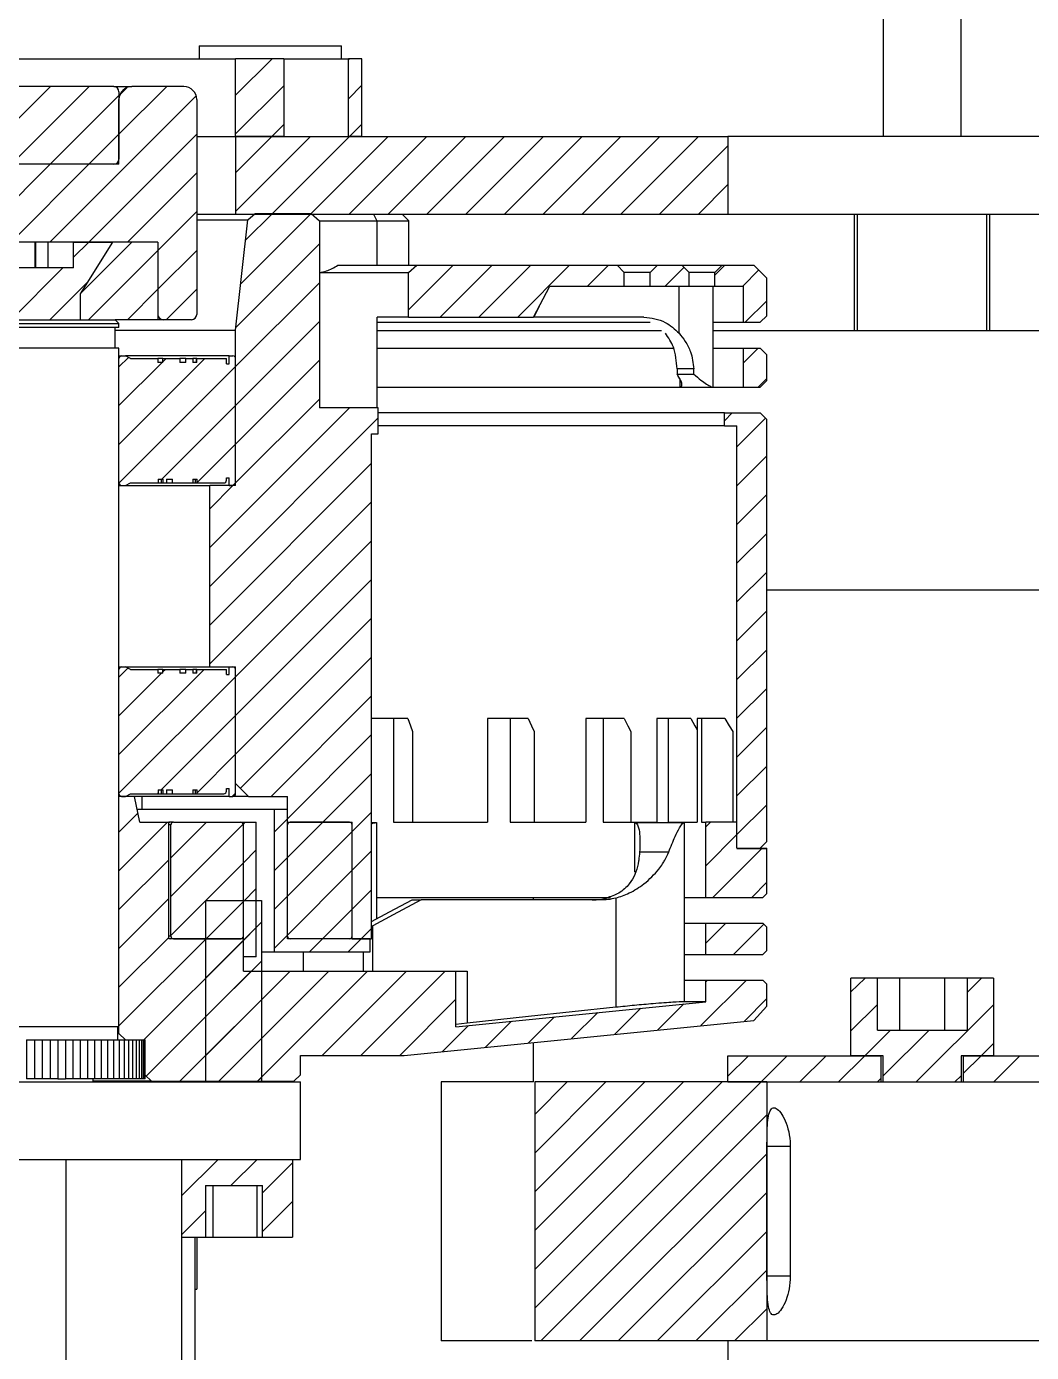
# Model space of a CAD drawing. Header units: millimetres. Extents: x -10 to 1189, y -23 to 841.
# Drawn here: x 521.4 to 637.7, y 525.8 to 679.4 of the extents above; entities that cross this region are included whole.
import ezdxf

# ---------------------------------------------------------------- set-up
doc = ezdxf.new("R2010")
doc.units = ezdxf.units.MM

# ---------------------------------------------------------------- blocks, each defined once
blk = doc.blocks.new('SW_HATCH_0')
at = {"color": 0, "linetype": 'Continuous', "lineweight": 18}
for p, q in [((-16.5, 351.69), (-12.28, 355.91)), ((-3.43, 355.78), (-3.3, 355.91)), ((-46.95, 343.69), (-37.95, 352.69)), ((-42.46, 343.69), (-33.46, 352.69)), ((-30, 347.17), (-24.48, 352.69)), ((-29.88, 351.78), (-29.1, 352.56)), ((-16.5, 347.2), (-10.93, 352.77)), ((-3.43, 351.29), (-1.88, 352.84)), ((-37.99, 334.69), (-21.06, 351.62)), ((-37.97, 343.69), (-30, 351.66)), ((-33.5, 334.69), (-21, 347.19)), ((-33.48, 343.69), (-30, 347.17)), ((-12.3, 346.91), (-10.93, 348.28)), ((-3.32, 346.91), (-1.88, 348.35)), ((-16.5, 342.71), (-12.3, 346.91)), ((-16.5, 338.22), (-7.81, 346.91)), ((-12.32, 337.91), (-3.32, 346.91)), ((-7.83, 337.91), (1.17, 346.91)), ((-3.34, 337.91), (5.66, 346.91)), ((1.16, 337.91), (10.16, 346.91)), ((5.65, 337.91), (14.65, 346.91)), ((10.14, 337.91), (19.14, 346.91)), ((14.63, 337.91), (23.63, 346.91)), ((19.12, 337.91), (28.12, 346.91)), ((23.61, 337.91), (32.61, 346.91)), ((28.1, 337.91), (37.1, 346.91)), ((32.59, 337.91), (40.5, 345.83)), ((-46.97, 334.69), (-37.97, 343.69)), ((-42.48, 334.69), (-33.48, 343.69)), ((-29.01, 334.69), (-21, 342.7)), ((37.08, 337.91), (40.5, 341.34)), ((-25.5, 333.71), (-21, 338.21)), ((-15.91, 329.83), (-7.75, 337.99)), ((-15.34, 334.89), (-12.24, 337.99)), ((-35.25, 332.94), (-33.5, 334.69)), ((-33.52, 325.69), (-25.5, 333.71)), ((-25.5, 329.22), (-21, 333.72)), ((-16.47, 324.78), (-6.79, 334.46)), ((3.53, 326.82), (8.7, 331.99)), ((7.19, 325.99), (13.19, 331.99)), ((11.68, 325.99), (17.68, 331.99)), ((16.17, 325.99), (22.17, 331.99)), ((24.26, 329.59), (26.66, 331.99)), ((33.24, 329.59), (35.4, 331.75)), ((39, 330.86), (40.13, 331.99)), ((-42.5, 325.69), (-36.5, 331.69)), ((42.22, 329.59), (44.06, 331.43)), ((-38.01, 325.69), (-33.65, 330.05)), ((-29.03, 325.69), (-25.5, 329.22)), ((-24.54, 325.69), (-21, 329.23)), ((-16.5, 320.26), (-6.79, 329.97)), ((42.51, 325.39), (45, 327.88)), ((-16.5, 315.77), (-6.79, 325.48)), ((-30, 320.23), (-28.91, 321.32)), ((-30, 311.25), (-20.06, 321.19)), ((-24.92, 320.82), (-24.55, 321.19)), ((-16.5, 311.28), (-6.79, 320.99)), ((42.3, 320.69), (44, 322.39)), ((-30, 315.74), (-25, 320.74)), ((-30, 306.76), (-16.5, 320.26)), ((43.99, 317.89), (45, 318.9)), ((-16.5, 306.79), (-6.79, 316.5)), ((-25.03, 307.24), (-16.5, 315.77)), ((-19.5, 299.3), (-3.31, 315.49)), ((40.1, 313.99), (40.99, 314.89)), ((-19.5, 294.81), (0, 314.31)), ((41.55, 310.96), (44.87, 314.27)), ((-20.96, 306.82), (-16.5, 311.28)), ((-19.5, 290.32), (-0.75, 309.07)), ((41.55, 306.47), (45, 309.92)), ((-25.48, 306.79), (-25.47, 306.8)), ((-19.5, 303.79), (-16.8, 306.49)), ((-16.8, 306.49), (-16.5, 306.79)), ((-19.5, 285.83), (-0.75, 304.58)), ((41.55, 301.98), (45, 305.43)), ((-16.5, 284.34), (-0.75, 300.09)), ((41.55, 297.49), (45, 300.94)), ((41.55, 293), (45, 296.45)), ((-16.5, 279.85), (-0.75, 295.6)), ((41.55, 288.51), (45, 291.96)), ((-16.5, 275.36), (-0.75, 291.11)), ((41.55, 284.02), (45, 287.47)), ((-15.94, 271.43), (-0.75, 286.62)), ((-30, 284.31), (-28.96, 285.34)), ((-30, 275.33), (-20.14, 285.19)), ((-30, 279.82), (-25.08, 284.74)), ((-30, 270.84), (-16.5, 284.34)), ((-24.92, 284.9), (-24.63, 285.19)), ((41.55, 279.53), (45, 282.98)), ((-12.39, 270.49), (-0.75, 282.13)), ((-25.11, 271.24), (-16.5, 279.85)), ((41.55, 275.04), (45, 278.49)), ((-10.5, 267.89), (-0.75, 277.64)), ((-20.96, 270.9), (-16.5, 275.36)), ((41.55, 270.55), (45, 274)), ((-6.41, 267.49), (-0.75, 273.15)), ((-25.56, 270.79), (-25.47, 270.88)), ((-16.88, 270.49), (-16.5, 270.87)), ((41.55, 266.06), (45, 269.51)), ((-30, 266.35), (-27.81, 268.54)), ((-30, 261.86), (-24.37, 267.49)), ((-24, 263.37), (-19.88, 267.49)), ((-24, 258.88), (-15.61, 267.27)), ((-15.6, 267.28), (-15.39, 267.49)), ((-12, 266.39), (-10.5, 267.89)), ((-10.5, 263.4), (-6.41, 267.49)), ((-3, 266.41), (-0.75, 268.66)), ((37.95, 266.95), (38.49, 267.49)), ((-10.5, 258.91), (-3, 266.41)), ((37.95, 262.46), (41.55, 266.06)), ((-15.6, 262.79), (-14.1, 264.29)), ((-3, 261.92), (-0.75, 264.17)), ((38.77, 258.79), (44.47, 264.49)), ((-30, 257.37), (-24.24, 263.13)), ((-24, 254.39), (-15.6, 262.79)), ((-12, 261.9), (-10.5, 263.4)), ((-10.5, 254.42), (-3, 261.92)), ((-15.6, 258.3), (-14.1, 259.8)), ((-3, 257.43), (-0.75, 259.68)), ((43.26, 258.79), (45, 260.53)), ((-30, 252.88), (-24.24, 258.64)), ((-19.94, 253.96), (-15.48, 258.41)), ((-19.91, 253.99), (-15.6, 258.3)), ((-12, 257.41), (-10.5, 258.91)), ((-6.44, 253.99), (-3, 257.43)), ((-19.94, 249.47), (-13.5, 255.9)), ((-15.6, 253.81), (-14.1, 255.31)), ((-1.95, 253.99), (-0.75, 255.19)), ((37.95, 253.48), (40.26, 255.79)), ((41.15, 252.19), (44.65, 255.69)), ((-30, 248.39), (-24.24, 254.15)), ((-30, 243.9), (-19.91, 253.99)), ((-27.12, 242.29), (-15.6, 253.81)), ((-12, 252.92), (-10.5, 254.42)), ((-7.94, 252.49), (-6.44, 253.99)), ((-3.45, 252.49), (-1.95, 253.99)), ((-19.94, 244.98), (-13.5, 251.41)), ((-26.84, 238.08), (-14.68, 250.24)), ((-22.94, 237.49), (-10.19, 250.24)), ((-18.45, 237.49), (-5.7, 250.24)), ((-13.96, 237.49), (-1.21, 250.24)), ((-6.47, 240.49), (3.28, 250.24)), ((-1.98, 240.49), (7.77, 250.24)), ((37.38, 243.93), (42.64, 249.19)), ((37.95, 248.99), (38.15, 249.19)), ((54.75, 247.83), (56.34, 249.41)), ((68.19, 247.79), (69.81, 249.41)), ((-19.94, 240.49), (-13.5, 246.92)), ((2.51, 240.49), (9, 246.98)), ((27.4, 242.93), (30.42, 245.94)), ((32.39, 243.43), (35.41, 246.44)), ((42.37, 244.42), (45, 247.06)), ((54.75, 243.34), (57.81, 246.4)), ((62.3, 237.41), (71.25, 246.36)), ((12.43, 241.43), (15.45, 244.45)), ((17.42, 241.93), (20.44, 244.95)), ((22.41, 242.43), (25.43, 245.44)), ((7.45, 240.93), (10.46, 243.95)), ((56.32, 240.41), (59.32, 243.41)), ((58.5, 238.11), (63.81, 243.41)), ((-18.52, 237.41), (-13.5, 242.43)), ((69.79, 240.41), (71.25, 241.87)), ((40.5, 238.07), (42.85, 240.41)), ((44.34, 237.41), (47.34, 240.41)), ((48.83, 237.41), (51.83, 240.41)), ((53.32, 237.41), (56.32, 240.41)), ((67.8, 238.42), (69.79, 240.41)), ((71.28, 237.41), (74.28, 240.41)), ((66.79, 237.41), (67.5, 238.12)), ((-14.03, 237.41), (-13.5, 237.94)), ((18.13, 211.21), (44.34, 237.41)), ((18.13, 215.7), (39.85, 237.41)), ((18.13, 220.19), (35.36, 237.41)), ((18.13, 224.68), (30.87, 237.41)), ((18.13, 229.17), (26.38, 237.41)), ((18.13, 233.66), (21.89, 237.41)), ((57.81, 237.41), (58.2, 237.81)), ((18.83, 207.41), (45, 233.59)), ((23.32, 207.41), (45, 229.1)), ((-22.71, 224.25), (-18.54, 228.41)), ((-17.05, 225.41), (-14.05, 228.41)), ((-13.4, 224.58), (-9.91, 228.06)), ((27.81, 207.41), (45, 224.61)), ((-13.4, 220.09), (-9.91, 223.57)), ((-22.71, 219.76), (-19.97, 222.5)), ((32.3, 207.41), (45, 220.11)), ((36.79, 207.41), (45, 215.62)), ((41.28, 207.41), (45, 211.13))]:
    blk.add_line(p, q, dxfattribs=at)

msp = doc.modelspace()

# ---------------------------------------------------------------- linework, layer by layer
at = {"color": 7, "linetype": 'Continuous', "lineweight": 25}
for p, q in [((620.56, 681.67), (620.56, 666.67)), ((629.56, 666.67), (629.56, 681.67)), ((541.33, 677.17), (541.33, 675.67)), ((541.33, 677.17), (557.83, 677.17)), ((557.83, 675.67), (557.83, 677.17)), ((500.56, 675.67), (545.56, 675.67)), ((545.56, 666.67), (545.56, 675.67)), ((551.13, 675.67), (545.56, 675.67)), ((551.13, 675.67), (551.13, 666.67)), ((551.13, 675.67), (558.63, 675.67)), ((558.63, 666.67), (558.63, 675.67)), ((560.19, 675.67), (558.63, 675.67)), ((560.19, 666.67), (560.19, 675.67)), ((531.46, 672.44), (514.66, 672.44)), ((531.46, 672.44), (533.56, 672.44)), ((532.06, 671.84), (532.06, 664.04)), ((539.56, 672.44), (533.56, 672.44)), ((532.06, 663.44), (532.06, 670.94)), ((541.06, 670.94), (541.06, 646.04)), ((541.06, 666.67), (545.56, 666.67)), ((551.13, 666.67), (545.56, 666.67)), ((545.56, 666.67), (545.56, 657.67)), ((545.56, 666.67), (602.56, 666.67)), ((560.19, 666.67), (558.63, 666.67)), ((602.56, 666.67), (602.56, 657.67)), ((647.56, 666.67), (602.56, 666.67)), ((532.06, 663.44), (514.06, 663.44)), ((531.46, 663.44), (514.66, 663.44)), ((541.06, 657.67), (545.56, 657.67)), ((545.56, 657.67), (602.56, 657.67)), ((546.98, 656.99), (547.81, 657.74)), ((547.81, 657.74), (554.32, 657.74)), ((554.32, 657.74), (555.27, 656.9)), ((561.54, 657.67), (561.92, 656.9)), ((565.63, 656.9), (564.86, 657.67)), ((602.56, 657.67), (647.56, 657.67)), ((617.22, 644.17), (617.22, 657.67)), ((617.56, 644.17), (617.56, 657.67)), ((632.56, 644.17), (632.56, 657.67)), ((632.9, 644.17), (632.9, 657.67)), ((541.06, 656.99), (546.98, 656.99)), ((545.56, 644.24), (546.98, 656.99)), ((555.27, 656.9), (555.27, 650.91)), ((555.27, 656.9), (561.92, 656.9)), ((561.92, 656.9), (561.92, 651.74)), ((561.92, 656.9), (565.63, 656.9)), ((565.63, 651.74), (565.63, 656.9)), ((536.56, 654.44), (509.56, 654.44)), ((522.34, 651.44), (522.34, 654.44)), ((522.43, 651.44), (522.43, 654.44)), ((523.84, 651.44), (523.84, 654.44)), ((526.81, 651.44), (526.81, 654.44)), ((526.81, 654.44), (531.31, 654.44)), ((531.31, 654.44), (527.56, 648.44)), ((533.56, 654.44), (527.56, 648.44)), ((536.56, 654.44), (533.56, 654.44)), ((536.56, 654.44), (536.56, 646.04)), ((536.56, 654.44), (536.56, 645.44)), ((526.81, 651.44), (519.31, 651.44)), ((557.41, 651.74), (566.55, 651.74)), ((565.6, 650.9), (566.55, 651.74)), ((566.55, 651.74), (589.73, 651.74)), ((590.56, 650.9), (589.73, 651.74)), ((589.73, 651.74), (594.4, 651.74)), ((593.56, 650.9), (594.4, 651.74)), ((594.4, 651.74), (597.23, 651.74)), ((597.23, 651.74), (601.9, 651.74)), ((598.06, 650.9), (597.23, 651.74)), ((601.06, 650.9), (601.9, 651.74)), ((601.9, 651.74), (605.56, 651.74)), ((607.06, 650.24), (605.56, 651.74)), ((555.27, 650.91), (555.28, 650.9)), ((555.28, 650.9), (555.28, 635.24)), ((555.28, 650.9), (565.6, 650.9)), ((565.6, 645.74), (565.6, 650.9)), ((590.56, 649.34), (590.56, 650.9)), ((593.56, 650.9), (590.56, 650.9)), ((593.56, 649.34), (593.56, 650.9)), ((598.06, 649.34), (598.06, 650.9)), ((601.06, 649.34), (601.06, 650.9)), ((607.06, 645.89), (607.06, 650.24)), ((527.56, 648.44), (527.56, 645.44)), ((580.06, 645.74), (581.93, 649.34)), ((581.93, 649.34), (590.56, 649.34)), ((590.56, 649.34), (593.56, 649.34)), ((593.56, 649.34), (598.06, 649.34)), ((596.91, 643.87), (596.91, 649.34)), ((598.06, 649.34), (601.06, 649.34)), ((600.84, 645.14), (600.84, 649.34)), ((601.06, 649.34), (604.36, 649.34)), ((604.36, 645.14), (604.36, 649.34)), ((580.72, 647.01), (580.1, 645.74)), ((519.37, 644.99), (532.06, 644.99)), ((519.55, 645.44), (531.61, 645.44)), ((532.06, 644.99), (531.61, 645.44)), ((536.56, 645.44), (531.61, 645.44)), ((532.06, 644.54), (532.06, 644.99)), ((537.16, 645.44), (536.56, 645.44)), ((540.46, 645.44), (537.16, 645.44)), ((561.97, 635.24), (561.97, 645.74)), ((565.6, 645.74), (561.97, 645.74)), ((561.97, 645.14), (593.55, 645.14)), ((565.6, 645.74), (580.06, 645.74)), ((592.84, 645.74), (580.1, 645.74)), ((600.84, 645.14), (604.36, 645.14)), ((600.84, 642.14), (600.84, 645.14)), ((604.36, 645.14), (606.31, 645.14)), ((606.31, 645.14), (607.06, 645.89)), ((532.06, 644.54), (519.37, 644.54)), ((531.61, 642.14), (531.61, 644.54)), ((531.61, 644.24), (545.56, 644.24)), ((545.56, 626.24), (545.56, 644.24)), ((594.89, 644.17), (561.97, 644.17)), ((645.76, 644.17), (600.84, 644.17)), ((532.06, 642.14), (519.37, 642.14)), ((532.06, 563.54), (532.06, 642.14)), ((561.97, 642.14), (596.33, 642.14)), ((600.84, 637.64), (600.84, 642.14)), ((600.84, 642.14), (604.36, 642.14)), ((604.36, 637.64), (604.36, 642.14)), ((604.36, 642.14), (606.31, 642.14)), ((607.06, 641.39), (606.31, 642.14)), ((532.06, 641.24), (532.36, 641.24)), ((532.06, 626.54), (532.06, 640.94)), ((532.36, 641.24), (532.81, 641.24)), ((544.81, 641.24), (532.81, 641.24)), ((533.41, 640.94), (532.81, 641.24)), ((533.41, 640.94), (536.57, 640.94)), ((536.57, 640.94), (536.57, 640.49)), ((537.08, 640.94), (536.57, 640.94)), ((537.15, 640.49), (536.57, 640.49)), ((537.08, 640.94), (537.08, 640.49)), ((537.15, 640.94), (537.08, 640.94)), ((537.15, 640.49), (537.15, 640.94)), ((537.15, 640.94), (539.09, 640.94)), ((539.09, 640.94), (539.09, 640.49)), ((539.81, 640.94), (539.09, 640.94)), ((539.81, 640.49), (539.09, 640.49)), ((539.81, 640.49), (539.81, 640.94)), ((539.81, 640.94), (540.6, 640.94)), ((540.6, 640.94), (540.6, 640.49)), ((540.98, 640.94), (540.6, 640.94)), ((541.08, 640.49), (540.6, 640.49)), ((540.98, 640.94), (540.98, 640.49)), ((541.08, 640.94), (540.98, 640.94)), ((541.08, 640.49), (541.08, 640.94)), ((541.08, 640.94), (544.51, 640.94)), ((544.51, 640.34), (544.51, 640.94)), ((544.81, 640.34), (544.81, 641.24)), ((544.81, 641.24), (545.26, 641.24)), ((545.56, 626.54), (545.56, 640.94)), ((607.06, 638.39), (607.06, 641.39)), ((544.51, 640.34), (544.81, 640.34)), ((598.61, 639.74), (596.67, 639.74)), ((596.67, 639.74), (596.67, 639.14)), ((596.67, 639.14), (598.61, 639.14)), ((598.61, 639.14), (598.61, 639.74)), ((561.97, 637.64), (596.98, 637.64)), ((596.98, 638.62), (596.98, 637.64)), ((596.98, 637.64), (600.84, 637.64)), ((600.84, 637.64), (604.36, 637.64)), ((604.36, 637.64), (606.31, 637.64)), ((606.31, 637.64), (607.06, 638.39)), ((562.06, 635.24), (555.28, 635.24)), ((562.06, 632.24), (562.06, 635.24)), ((602.16, 634.64), (562.06, 634.64)), ((602.16, 633.14), (602.16, 634.64)), ((602.16, 634.64), (606.31, 634.64)), ((607.06, 633.89), (606.31, 634.64)), ((602.16, 633.14), (562.06, 633.14)), ((602.16, 633.14), (603.61, 633.14)), ((603.61, 584.24), (603.61, 633.14)), ((607.06, 584.99), (607.06, 633.89)), ((561.31, 573.74), (561.31, 632.24)), ((561.31, 632.24), (562.06, 632.24)), ((536.59, 626.99), (537.17, 626.99)), ((536.59, 626.99), (536.59, 626.54)), ((536.99, 626.54), (536.99, 626.99)), ((537.17, 626.54), (537.17, 626.99)), ((537.55, 626.99), (538.25, 626.99)), ((537.55, 626.99), (537.55, 626.54)), ((538.25, 626.54), (538.25, 626.99)), ((540.62, 626.99), (541.1, 626.99)), ((540.62, 626.99), (540.62, 626.54)), ((540.9, 626.54), (540.9, 626.99)), ((541.1, 626.54), (541.1, 626.99)), ((544.51, 626.84), (544.51, 627.14)), ((544.51, 627.14), (544.81, 627.14)), ((544.81, 626.24), (544.81, 627.14)), ((532.06, 626.24), (532.36, 626.24)), ((532.36, 626.24), (532.81, 626.24)), ((532.81, 626.24), (533.41, 626.54)), ((532.81, 626.24), (542.56, 626.24)), ((533.41, 626.54), (536.59, 626.54)), ((536.59, 626.54), (536.99, 626.54)), ((536.99, 626.54), (537.17, 626.54)), ((537.17, 626.54), (537.55, 626.54)), ((537.55, 626.54), (538.25, 626.54)), ((538.25, 626.54), (540.62, 626.54)), ((540.62, 626.54), (540.9, 626.54)), ((540.9, 626.54), (541.1, 626.54)), ((541.1, 626.54), (544.21, 626.54)), ((542.56, 605.24), (542.56, 626.24)), ((545.56, 626.24), (542.56, 626.24)), ((544.81, 626.24), (545.26, 626.24)), ((607.06, 614.17), (643.06, 614.17)), ((532.06, 605.24), (532.36, 605.24)), ((532.36, 605.24), (532.81, 605.24)), ((532.81, 605.24), (542.56, 605.24)), ((533.41, 604.94), (532.81, 605.24)), ((542.56, 605.24), (545.56, 605.24)), ((544.81, 604.34), (544.81, 605.24)), ((544.81, 605.24), (545.26, 605.24)), ((545.56, 591.74), (545.56, 605.24)), ((532.06, 590.54), (532.06, 604.94)), ((533.41, 604.94), (536.57, 604.94)), ((536.57, 604.94), (536.57, 604.49)), ((537.08, 604.94), (536.57, 604.94)), ((537.15, 604.49), (536.57, 604.49)), ((537.08, 604.94), (537.08, 604.49)), ((537.15, 604.94), (537.08, 604.94)), ((537.15, 604.49), (537.15, 604.94)), ((537.15, 604.94), (539.09, 604.94)), ((539.09, 604.94), (539.09, 604.49)), ((539.81, 604.94), (539.09, 604.94)), ((539.81, 604.49), (539.09, 604.49)), ((539.81, 604.49), (539.81, 604.94)), ((539.81, 604.94), (540.6, 604.94)), ((540.6, 604.94), (540.6, 604.49)), ((540.98, 604.94), (540.6, 604.94)), ((541.08, 604.49), (540.6, 604.49)), ((540.98, 604.94), (540.98, 604.49)), ((541.08, 604.94), (540.98, 604.94)), ((541.08, 604.49), (541.08, 604.94)), ((541.08, 604.94), (544.51, 604.94)), ((544.51, 604.34), (544.51, 604.94)), ((544.51, 604.34), (544.81, 604.34)), ((545.56, 590.54), (545.56, 604.94)), ((563.86, 599.24), (561.31, 599.24)), ((563.86, 599.24), (563.86, 587.24)), ((565.49, 599.24), (563.86, 599.24)), ((574.72, 599.24), (574.72, 587.24)), ((577.36, 599.24), (574.72, 599.24)), ((577.36, 599.24), (577.36, 587.24)), ((579.43, 599.24), (577.36, 599.24)), ((586.12, 599.24), (586.12, 587.24)), ((588.13, 599.24), (586.12, 599.24)), ((588.13, 599.24), (588.13, 587.24)), ((590.54, 599.24), (588.13, 599.24)), ((594.35, 599.24), (594.35, 587.24)), ((595.64, 599.24), (594.35, 599.24)), ((595.64, 599.24), (595.64, 587.24)), ((598.26, 599.24), (595.64, 599.24)), ((599.01, 599.24), (599.01, 587.24)), ((599.51, 599.24), (599.01, 599.24)), ((599.51, 599.24), (599.51, 587.24)), ((602.22, 599.24), (599.51, 599.24)), ((566.04, 597.74), (566.04, 587.24)), ((580.12, 597.74), (580.12, 587.24)), ((591.34, 597.74), (591.34, 587.24)), ((603.12, 597.74), (603.12, 587.24)), ((547.06, 590.24), (545.56, 591.74)), ((532.06, 562.79), (532.06, 590.24)), ((533.86, 590.24), (532.06, 590.24)), ((532.36, 590.24), (532.81, 590.24)), ((532.81, 590.24), (533.41, 590.54)), ((533.41, 590.54), (536.59, 590.54)), ((544.81, 590.24), (533.86, 590.24)), ((534.46, 587.24), (533.86, 590.24)), ((534.76, 588.74), (534.76, 590.24)), ((536.59, 590.99), (537.17, 590.99)), ((536.59, 590.99), (536.59, 590.54)), ((536.59, 590.54), (536.99, 590.54)), ((536.99, 590.54), (536.99, 590.99)), ((536.99, 590.54), (537.17, 590.54)), ((537.17, 590.54), (537.17, 590.99)), ((537.17, 590.54), (537.55, 590.54)), ((537.55, 590.99), (538.25, 590.99)), ((537.55, 590.99), (537.55, 590.54)), ((537.55, 590.54), (538.25, 590.54)), ((538.25, 590.54), (538.25, 590.99)), ((538.25, 590.54), (540.62, 590.54)), ((540.62, 590.99), (541.1, 590.99)), ((540.62, 590.99), (540.62, 590.54)), ((540.62, 590.54), (540.9, 590.54)), ((540.9, 590.54), (540.9, 590.99)), ((540.9, 590.54), (541.1, 590.54)), ((541.1, 590.54), (541.1, 590.99)), ((541.1, 590.54), (544.21, 590.54)), ((544.51, 590.84), (544.51, 591.14)), ((544.51, 591.14), (544.81, 591.14)), ((544.81, 590.24), (544.81, 591.14)), ((544.81, 590.24), (545.26, 590.24)), ((547.06, 590.24), (545.26, 590.24)), ((547.06, 590.24), (551.56, 590.24)), ((551.56, 587.24), (551.56, 590.24)), ((534.15, 588.74), (550.06, 588.74)), ((550.06, 572.24), (550.06, 588.74)), ((550.06, 588.74), (551.56, 588.74)), ((551.56, 573.74), (551.56, 588.74)), ((534.46, 587.24), (537.82, 587.24)), ((537.82, 573.74), (537.82, 587.24)), ((538.01, 587.24), (537.82, 587.24)), ((538.06, 586.94), (537.82, 586.94)), ((538.36, 587.24), (538.01, 587.24)), ((538.06, 574.04), (538.06, 586.94)), ((538.36, 587.24), (546.16, 587.24)), ((546.16, 587.24), (546.46, 587.24)), ((546.46, 571.64), (546.46, 587.24)), ((546.46, 587.24), (547.96, 587.24)), ((546.46, 574.04), (546.46, 586.94)), ((547.96, 571.64), (547.96, 587.24)), ((551.56, 587.24), (559.06, 587.24)), ((551.56, 574.04), (551.56, 586.94)), ((558.76, 587.24), (551.86, 587.24)), ((559.06, 573.74), (559.06, 587.24)), ((559.06, 574.04), (559.06, 586.94)), ((561.31, 587.2), (561.89, 587.2)), ((561.89, 587.2), (561.89, 578.54)), ((563.86, 587.24), (574.72, 587.24)), ((577.36, 587.24), (586.12, 587.24)), ((588.13, 587.24), (594.35, 587.24)), ((591.73, 587.2), (597.5, 587.2)), ((591.73, 587.2), (591.73, 581.44)), ((595.64, 587.24), (599.01, 587.24)), ((597.5, 587.2), (597.5, 578.54)), ((599.51, 587.24), (600.01, 587.24)), ((600.01, 578.54), (600.01, 587.24)), ((603.61, 587.24), (600.01, 587.24)), ((603.61, 584.24), (603.61, 587.24)), ((592.34, 583.8), (595.71, 583.8)), ((603.61, 584.24), (606.31, 584.24)), ((603.61, 584.24), (607.06, 584.24)), ((603.61, 584.18), (607.06, 584.18)), ((606.31, 584.24), (607.06, 584.99)), ((607.06, 578.99), (607.06, 584.24)), ((606.61, 578.54), (607.06, 578.99)), ((542.12, 557.17), (542.12, 578.17)), ((542.12, 578.17), (548.56, 578.17)), ((548.56, 578.17), (548.56, 557.17)), ((561.89, 578.54), (588.97, 578.54)), ((561.89, 578.54), (561.89, 576.05)), ((565.99, 578.24), (567.05, 578.24)), ((587.91, 578.24), (567.05, 578.24)), ((580.06, 578.24), (580.06, 578.54)), ((589.57, 578.45), (589.57, 565.81)), ((597.5, 578.54), (600.01, 578.54)), ((597.5, 578.54), (597.5, 575.54)), ((600.01, 578.54), (606.61, 578.54)), ((561.31, 575.24), (561.44, 575.24)), ((561.44, 569.99), (561.44, 575.24)), ((597.5, 575.54), (597.5, 571.94)), ((597.5, 575.54), (600.01, 575.54)), ((600.01, 571.94), (600.01, 575.54)), ((600.01, 575.54), (606.61, 575.54)), ((607.06, 575.09), (606.61, 575.54)), ((607.06, 572.39), (607.06, 575.09)), ((538.06, 574.04), (537.82, 574.04)), ((546.46, 573.74), (537.82, 573.74)), ((538.36, 573.74), (546.16, 573.74)), ((546.46, 569.99), (546.46, 573.74)), ((561.16, 573.74), (551.56, 573.74)), ((558.76, 573.74), (551.86, 573.74)), ((559.06, 573.74), (561.31, 573.74)), ((561.16, 572.24), (561.16, 573.74)), ((547.96, 571.64), (546.46, 571.64)), ((548.56, 572.24), (550.06, 572.24)), ((550.06, 572.24), (561.16, 572.24)), ((553.39, 572.24), (553.39, 569.99)), ((560.38, 569.99), (560.38, 572.24)), ((597.5, 571.94), (600.01, 571.94)), ((597.5, 571.94), (597.5, 568.94)), ((600.01, 571.94), (606.61, 571.94)), ((606.61, 571.94), (607.06, 572.39)), ((546.46, 569.99), (571.06, 569.99)), ((571.06, 563.55), (571.06, 569.99)), ((571.06, 569.99), (572.36, 569.99)), ((572.36, 569.99), (572.36, 563.97)), ((597.5, 568.94), (597.5, 566.45)), ((597.5, 568.94), (600.01, 568.94)), ((600.01, 566.45), (600.01, 568.94)), ((600.01, 568.94), (606.61, 568.94)), ((607.06, 568.49), (606.61, 568.94)), ((607.06, 565.94), (607.06, 568.49)), ((616.81, 560.17), (616.81, 569.17)), ((619.88, 569.17), (616.81, 569.17)), ((619.88, 563.17), (619.88, 569.17)), ((622.45, 569.17), (619.88, 569.17)), ((622.45, 569.17), (622.45, 563.17)), ((627.65, 569.17), (622.45, 569.17)), ((627.65, 569.17), (627.65, 563.17)), ((630.25, 569.17), (627.65, 569.17)), ((630.25, 569.17), (630.25, 563.17)), ((633.31, 569.17), (630.25, 569.17)), ((633.31, 569.17), (633.31, 560.17)), ((571.06, 563.55), (600.01, 566.45)), ((600.01, 566.45), (597.5, 566.45)), ((605.57, 564.29), (607.06, 565.94)), ((565.06, 560.24), (605.57, 564.29)), ((572.36, 563.97), (571.06, 563.82)), ((532.06, 563.54), (519.37, 563.54)), ((531.91, 562.04), (531.91, 563.54)), ((531.91, 562.79), (532.06, 562.79)), ((532.81, 562.04), (532.06, 562.79)), ((619.88, 563.17), (630.25, 563.17)), ((521.36, 562.04), (521.36, 557.54)), ((521.36, 562.04), (522.25, 562.04)), ((522.26, 562.04), (522.26, 557.54)), ((522.26, 562.04), (523.16, 562.04)), ((523.17, 562.04), (523.17, 557.54)), ((523.17, 562.04), (524.07, 562.04)), ((524.08, 562.04), (524.08, 557.54)), ((524.08, 562.04), (524.97, 562.04)), ((524.98, 562.04), (524.98, 557.54)), ((524.98, 562.04), (525.87, 562.04)), ((525.87, 562.04), (525.87, 557.54)), ((525.87, 562.04), (526.76, 562.04)), ((526.76, 557.54), (526.76, 562.04)), ((526.76, 562.04), (527.62, 562.04)), ((527.62, 557.54), (527.62, 562.04)), ((527.62, 562.04), (528.46, 562.04)), ((528.45, 562.04), (529.27, 562.04)), ((528.46, 557.54), (528.46, 562.04)), ((529.26, 562.04), (530.04, 562.04)), ((529.27, 557.54), (529.27, 562.04)), ((530.04, 557.54), (530.04, 562.04)), ((530.05, 562.04), (530.77, 562.04)), ((530.77, 557.54), (530.77, 562.04)), ((530.79, 562.04), (531.46, 562.04)), ((531.46, 557.54), (531.46, 562.04)), ((531.48, 562.04), (532.1, 562.04)), ((532.1, 557.54), (532.1, 562.04)), ((532.11, 562.04), (532.68, 562.04)), ((532.68, 557.54), (532.68, 562.04)), ((532.7, 562.04), (533.21, 562.04)), ((533.21, 557.54), (533.21, 562.04)), ((533.22, 562.04), (533.68, 562.04)), ((533.68, 557.54), (533.68, 562.04)), ((533.7, 562.04), (534.09, 562.04)), ((534.09, 557.54), (534.09, 562.04)), ((534.11, 562.04), (534.43, 562.04)), ((534.43, 557.54), (534.43, 562.04)), ((534.45, 562.04), (534.7, 562.04)), ((534.7, 557.54), (534.7, 562.04)), ((534.72, 562.04), (534.91, 562.04)), ((534.91, 557.54), (534.91, 562.04)), ((534.92, 562.04), (535.04, 562.04)), ((535.04, 557.54), (535.04, 562.04)), ((535.06, 562.04), (535.1, 562.04)), ((535.1, 557.54), (535.1, 562.04)), ((580.06, 557.17), (580.06, 561.74)), ((553.06, 557.99), (553.06, 560.24)), ((553.06, 560.24), (565.06, 560.24)), ((602.56, 557.17), (602.56, 560.17)), ((602.56, 560.17), (620.26, 560.17)), ((620.56, 560.17), (616.81, 560.17)), ((620.26, 560.17), (620.26, 557.17)), ((620.56, 557.17), (620.56, 560.17)), ((633.31, 560.17), (629.56, 560.17)), ((629.56, 560.17), (629.56, 557.17)), ((629.86, 557.17), (629.86, 560.17)), ((629.86, 560.17), (647.56, 560.17)), ((522.25, 557.54), (521.36, 557.54)), ((523.16, 557.54), (522.26, 557.54)), ((524.07, 557.54), (523.17, 557.54)), ((524.97, 557.54), (524.08, 557.54)), ((524.98, 557.54), (525.87, 557.54)), ((526.76, 557.54), (525.87, 557.54)), ((527.62, 557.54), (526.76, 557.54)), ((528.46, 557.54), (527.6, 557.54)), ((529.27, 557.54), (528.46, 557.54)), ((529.06, 557.17), (529.06, 557.54)), ((530.04, 557.54), (529.26, 557.54)), ((530.77, 557.54), (530.04, 557.54)), ((531.46, 557.54), (530.77, 557.54)), ((532.1, 557.54), (531.46, 557.54)), ((532.68, 557.54), (532.11, 557.54)), ((533.21, 557.54), (532.69, 557.54)), ((533.68, 557.54), (533.23, 557.54)), ((534.09, 557.54), (533.7, 557.54)), ((534.43, 557.54), (534.11, 557.54)), ((534.7, 557.54), (534.44, 557.54)), ((534.91, 557.54), (534.71, 557.54)), ((535.04, 557.54), (534.93, 557.54)), ((535.1, 557.54), (535.06, 557.54)), ((535.81, 557.24), (535.1, 557.95)), ((552.31, 557.24), (553.06, 557.99)), ((493.06, 557.17), (541.1, 557.17)), ((535.81, 557.24), (529.06, 557.24)), ((530.71, 557.17), (530.71, 557.24)), ((535.81, 557.24), (552.31, 557.24)), ((541.06, 557.24), (541.06, 557.17)), ((541.1, 557.17), (553.06, 557.17)), ((553.06, 548.17), (553.06, 557.17)), ((569.37, 557.17), (569.37, 527.17)), ((580.19, 557.17), (580.19, 527.17)), ((607.06, 557.17), (580.19, 557.17)), ((602.56, 557.17), (607.06, 557.17)), ((607.06, 557.17), (607.06, 527.17)), ((607.06, 557.17), (607.06, 527.17)), ((607.06, 557.17), (643.06, 557.17)), ((607.09, 534.67), (607.09, 549.67)), ((609.79, 549.67), (607.09, 549.67)), ((609.79, 549.67), (609.79, 534.67)), ((493.06, 548.17), (541.1, 548.17)), ((525.91, 548.17), (525.91, 524.17)), ((539.35, 524.17), (539.35, 548.17)), ((541.1, 548.17), (553.06, 548.17)), ((552.15, 548.17), (552.15, 539.17)), ((542.09, 545.17), (548.67, 545.17)), ((542.09, 545.17), (542.09, 539.17)), ((542.93, 545.17), (542.93, 539.17)), ((548.02, 545.17), (548.02, 539.17)), ((548.67, 539.17), (548.67, 545.17)), ((539.35, 539.17), (542.09, 539.17)), ((540.84, 539.17), (540.84, 524.17)), ((541.06, 539.17), (541.06, 533.17)), ((542.09, 539.17), (542.93, 539.17)), ((542.93, 539.17), (548.02, 539.17)), ((548.02, 539.17), (548.67, 539.17)), ((548.67, 539.17), (552.15, 539.17)), ((609.79, 534.67), (607.09, 534.67)), ((540.84, 533.17), (541.06, 533.17)), ((602.56, 527.17), (580.19, 527.17)), ((602.56, 527.17), (602.56, 512.17)), ((631.81, 527.17), (602.56, 527.17)), ((647.56, 527.17), (631.81, 527.17))]:
    msp.add_line(p, q, dxfattribs=at)
at = {"color": 7, "linetype": 'Continuous', "lineweight": 25, "flags": 128}
for points in [[(601.06, 650.9), (600.71, 650.9), (599.64, 650.9), (598.06, 650.9)], [(565.49, 599.24), (565.8, 598.4), (566.04, 597.74)], [(579.43, 599.24), (579.82, 598.4), (580.12, 597.74)], [(590.54, 599.24), (590.99, 598.4), (591.34, 597.74)], [(598.26, 599.24), (598.75, 598.4), (599.01, 597.96)], [(602.22, 599.24), (602.72, 598.4), (603.12, 597.74)], [(561.31, 575.74), (563.4, 576.86), (565.99, 578.24)], [(567.05, 578.24), (563.79, 576.5), (561.44, 575.24)], [(589.57, 565.81), (579.48, 564.73), (572.36, 563.97)]]:
    msp.add_lwpolyline(points, dxfattribs=at)
at = {"color": 7, "linetype": 'Continuous', "lineweight": 25}
for centre, radius, start, end in [((531.46, 671.84), 0.6, 0, 90), ((533.56, 670.94), 1.5, 90, 180), ((539.56, 670.94), 1.5, 0, 90), ((531.46, 664.04), 0.6, 270, 0), ((537.16, 646.04), 0.6, 180, 270), ((540.46, 646.04), 0.6, 270, 0), ((532.36, 640.94), 0.3, 90, 180), ((545.26, 640.94), 0.3, 0, 90), ((544.21, 626.84), 0.3, 270, 0), ((532.36, 626.54), 0.3, 180, 270), ((545.26, 626.54), 0.3, 270, 0), ((532.36, 604.94), 0.3, 90, 180), ((545.26, 604.94), 0.3, 0, 90), ((532.36, 590.54), 0.3, 180, 270), ((544.21, 590.84), 0.3, 270, 0), ((545.26, 590.54), 0.3, 270, 0), ((538.01, 586.94), 0.3, 90, 128.2583), ((538.01, 586.95), 0.289, 90.098, 130.0894), ((538.36, 586.94), 0.3, 90, 180), ((546.16, 586.94), 0.3, 0, 90), ((551.86, 586.94), 0.3, 90, 180), ((558.76, 586.94), 0.3, 0, 90), ((538.01, 574.03), 0.289, 229.9106, 269.902), ((538.01, 574.04), 0.3, 231.7417, 270), ((538.36, 574.04), 0.3, 180, 270), ((546.16, 574.04), 0.3, 270, 0), ((551.86, 574.04), 0.3, 180, 270), ((558.76, 574.04), 0.3, 270, 0)]:
    msp.add_arc(centre, radius, start, end, dxfattribs=at)
for points, knots in [([(555.27, 650.91), (555.54, 650.95), (556.19, 651.05), (556.96, 651.49), (557.41, 651.74)], [0, 0, 0, 0, 0.413748, 1, 1, 1, 1]), ([(592.84, 645.74), (593.7, 645.63), (595.24, 645.43), (596.4, 644.34), (596.91, 643.87)], [0, 0, 0, 0, 0.559717, 1, 1, 1, 1]), ([(596.67, 639.74), (596.61, 640.62), (596.51, 642.15), (595.67, 643.35), (595.32, 643.87)], [0, 0, 0, 0, 0.5728306, 1, 1, 1, 1]), ([(596.91, 643.87), (597.15, 643.56), (597.68, 642.91), (598.4, 641.54), (598.53, 640.41), (598.61, 639.74)], [0, 0, 0, 0, 0.259281, 0.556613, 1, 1, 1, 1]), ([(596.98, 637.64), (597.07, 637.66), (597.24, 637.69), (597.27, 637.98), (597.11, 638.46), (596.82, 638.9), (596.67, 639.14)], [0, 0, 0, 0, 0.202716, 0.419864, 0.683947, 1, 1, 1, 1]), ([(598.61, 639.14), (598.89, 638.9), (599.41, 638.46), (600.08, 637.98), (600.58, 637.69), (600.76, 637.66), (600.84, 637.64)], [0, 0, 0, 0, 0.316034, 0.580136, 0.797272, 1, 1, 1, 1]), ([(561.31, 587.07), (561.4, 587.1), (561.59, 587.18), (561.79, 587.19), (561.89, 587.2)], [0, 0, 0, 0, 0.449484, 1, 1, 1, 1]), ([(591.73, 587.2), (591.78, 587.19), (591.89, 587.17), (592.08, 587), (592.28, 586.52), (592.4, 585.43), (592.36, 584.42), (592.34, 583.8)], [0, 0, 0, 0, 0.072503, 0.147898, 0.317956, 0.581294, 1, 1, 1, 1]), ([(595.71, 583.8), (595.96, 584.41), (596.36, 585.41), (596.9, 586.51), (597.22, 587), (597.4, 587.17), (597.46, 587.19), (597.5, 587.2)], [0, 0, 0, 0, 0.411112, 0.681862, 0.85216, 0.927565, 1, 1, 1, 1]), ([(592.34, 583.8), (592.31, 583.47), (592.27, 583), (592.05, 581.69), (591.47, 580.31), (590.08, 579.01), (589, 578.63), (588.5, 578.45)], [0, 0, 0, 0, 0.1311852, 0.1881115, 0.5686681, 0.8020082, 1, 1, 1, 1]), ([(589.57, 578.45), (590.09, 578.63), (591.25, 579.01), (593.02, 580.16), (594.26, 581.38), (594.95, 582.35), (595.36, 583), (595.57, 583.47), (595.71, 583.8)], [0, 0, 0, 0, 0.197765, 0.430839, 0.716289, 0.812121, 0.868996, 1, 1, 1, 1]), ([(586.84, 578.24), (587.16, 578.25), (587.72, 578.27), (588.26, 578.4), (588.5, 578.45)], [0, 0, 0, 0, 0.559877, 1, 1, 1, 1]), ([(589.57, 578.45), (589.26, 578.38), (588.71, 578.26), (588.15, 578.25), (587.91, 578.24)], [0, 0, 0, 0, 0.560137, 1, 1, 1, 1]), ([(597.5, 566.45), (597.13, 566.44), (596.41, 566.41), (594.14, 566.24), (591.73, 566.03), (590.29, 565.88), (589.57, 565.81)], [0, 0, 0, 0, 0.278254, 0.557473, 0.778502, 1, 1, 1, 1]), ([(580.06, 557.17), (579.72, 557.17), (578.3, 557.17), (575.61, 557.17), (572.66, 557.17), (570.63, 557.17), (569.58, 557.17), (569.37, 557.17)], [0, 0, 0, 0, 0.087203, 0.366537, 0.646847, 0.927359, 1, 1, 1, 1]), ([(607.09, 549.67), (607.09, 550.16), (607.09, 551.16), (607.15, 552.49), (607.29, 553.52), (607.58, 554.13), (608.01, 554.23), (608.54, 553.83), (609.09, 552.99), (609.55, 551.77), (609.77, 550.58), (609.78, 549.87), (609.79, 549.67)], [0, 0, 0, 0, 0.105065, 0.210049, 0.317118, 0.42565, 0.531967, 0.635945, 0.740887, 0.848664, 0.956928, 1, 1, 1, 1]), ([(609.79, 534.67), (609.76, 534.17), (609.71, 533.18), (609.31, 531.85), (608.79, 530.82), (608.22, 530.21), (607.74, 530.11), (607.4, 530.5), (607.2, 531.35), (607.11, 532.56), (607.09, 533.75), (607.09, 534.46), (607.09, 534.67)], [0, 0, 0, 0, 0.105065, 0.210049, 0.317118, 0.42565, 0.531967, 0.635945, 0.740887, 0.848664, 0.956928, 1, 1, 1, 1]), ([(579.85, 527.17), (579.58, 527.17), (578.23, 527.17), (575.61, 527.17), (572.66, 527.17), (570.63, 527.17), (569.58, 527.17), (569.37, 527.17)], [0, 0, 0, 0, 0.070515, 0.354956, 0.640391, 0.926032, 1, 1, 1, 1])]:
    msp.add_open_spline(points, degree=3, knots=knots, dxfattribs=at)

# ---------------------------------------------------------------- block references
at = {"color": 7, "linetype": 'Continuous', "lineweight": 18}
msp.add_blockref('SW_HATCH_0', (562.06, 319.75), dxfattribs=at)

doc.saveas('drawing.dxf')
